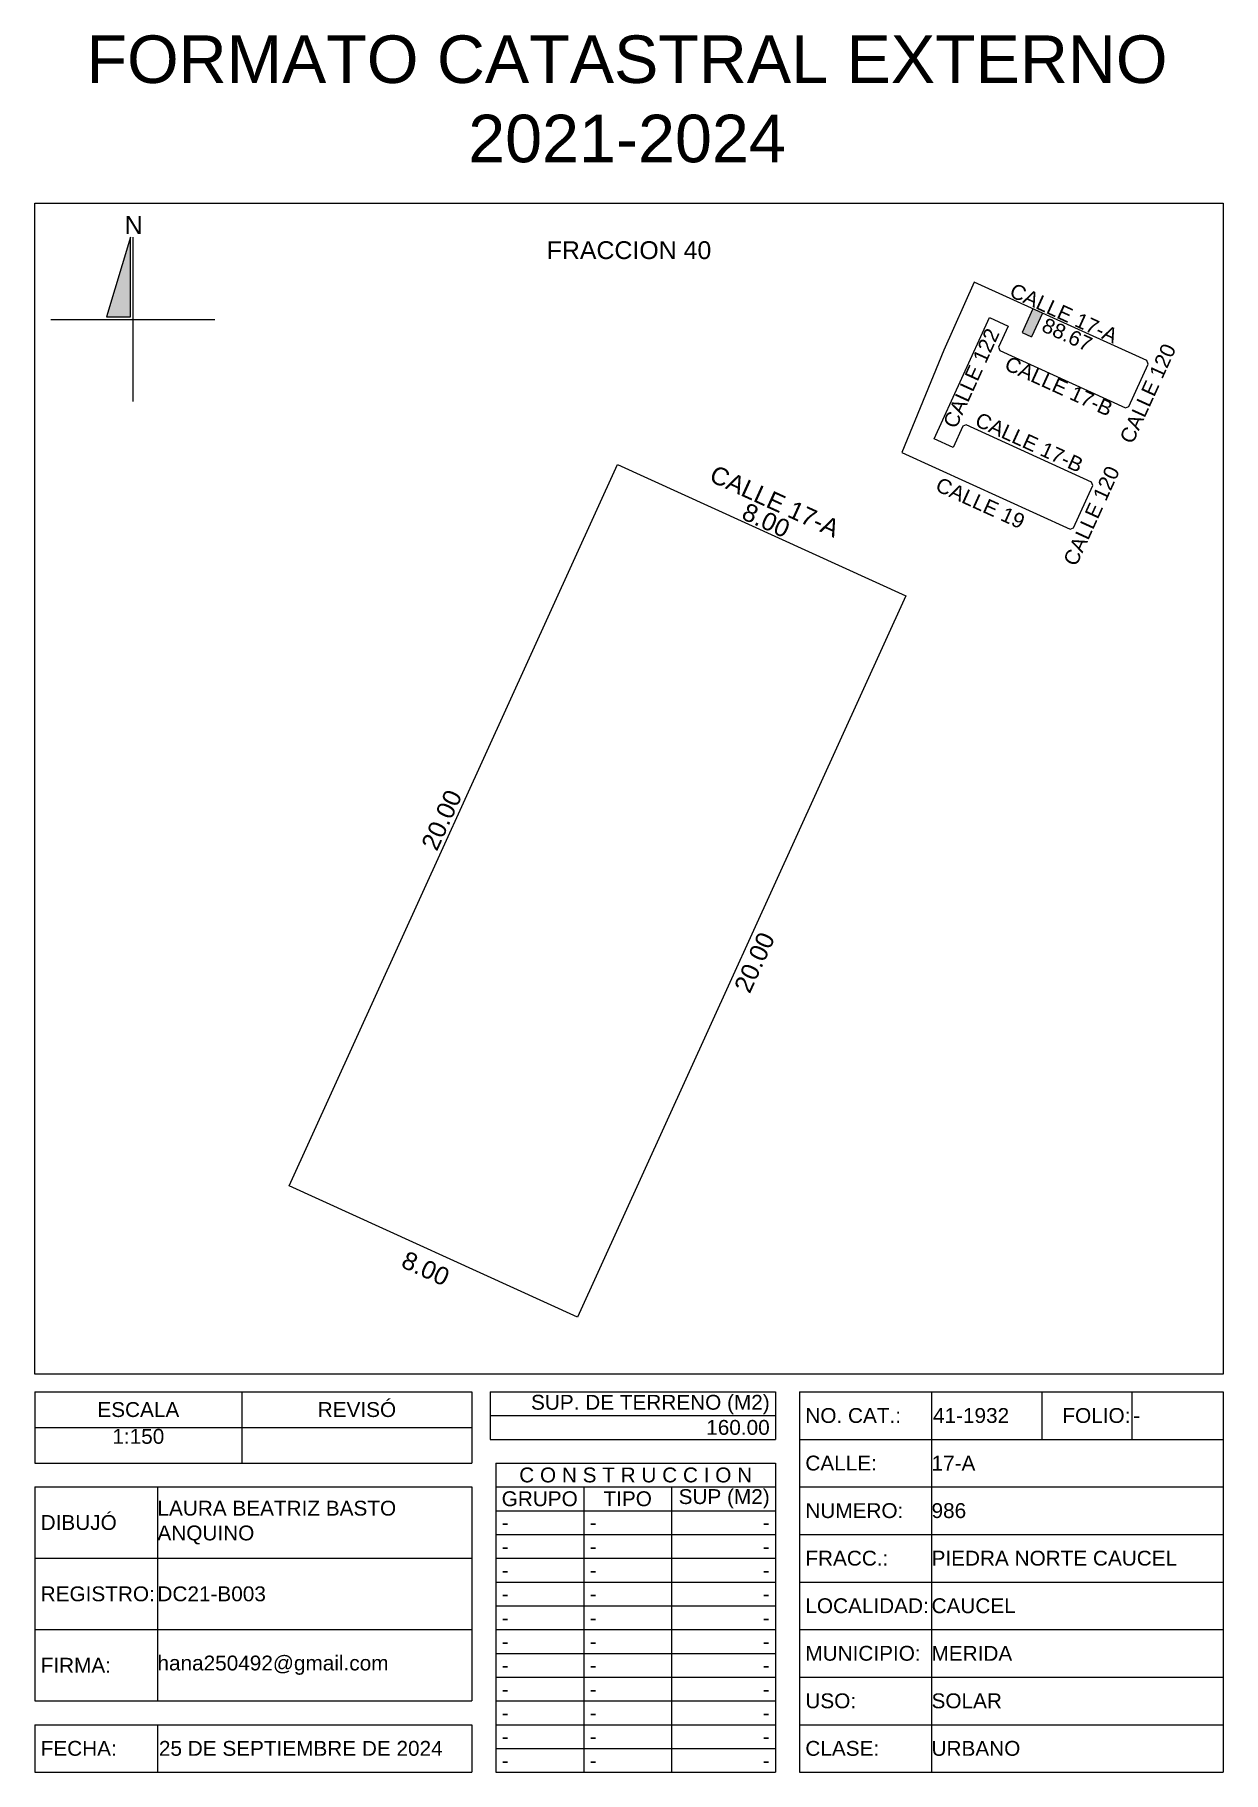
# Model space of a CAD drawing. Header units: inches. Extents: x 163.5 to 193.5, y 30.1 to 74.
import ezdxf

# ---------------------------------------------------------------- set-up
doc = ezdxf.new("R2010")
doc.units = ezdxf.units.IN
doc.header["$MEASUREMENT"] = 0
doc.layers.add('_DIV LOTES', color=7, linetype='Continuous')
doc.styles.add('Formato', font='arial.ttf')
doc.styles.add('Localizacion', font='arial.ttf')
doc.styles.get("Standard").update_dxf_attribs({"font": 'arial.ttf'})
doc.styles.add('Terreno', font='arial.ttf')
doc.dimstyles.new('T-100', dxfattribs={"dimscale": 0, "dimtxt": 0.45, "dimasz": 0.18, "dimexe": 0.18, "dimexo": 0.0625, "dimgap": 0.0905, "dimtad": 0, "dimzin": 1, "dimdsep": 46, "dimtxsty": 'Terreno', "dimblk": 'NONE', "dimcen": 0, "dimse1": 1, "dimse2": 1, "dimsd1": 1, "dimsd2": 1, "dimclrt": 256, "dimadec": 0, "dimazin": 0, "dimtfac": 1, "dimtix": 1, "dimtofl": 0, "dimtmove": 2, "dimatfit": 3, "dimldrblk": 'NONE', "dimfxl": 1, "dimtolj": 1, "dimarcsym": 0})
doc.dimstyles.new('U-100', dxfattribs={"dimscale": 0, "dimtxt": 0.375, "dimasz": 0.18, "dimexe": 0.18, "dimexo": 0.0625, "dimgap": 0.0905, "dimtad": 0, "dimzin": 1, "dimdsep": 46, "dimtxsty": 'Terreno', "dimblk": 'NONE', "dimcen": 0, "dimse1": 1, "dimse2": 1, "dimsd1": 1, "dimsd2": 1, "dimclrt": 256, "dimadec": 0, "dimazin": 0, "dimtfac": 1, "dimtix": 1, "dimtofl": 0, "dimtmove": 2, "dimatfit": 3, "dimldrblk": 'NONE', "dimfxl": 1, "dimtolj": 1, "dimarcsym": 0})

# ---------------------------------------------------------------- blocks, each defined once
blk = doc.blocks.new('*T4')
at = {"color": 0, "linetype": 'ByBlock', "lineweight": -2, "transparency": 16777216}
for p, q in [((0, 0), (11.036, 0)), ((0, 0), (0, -1.8)), ((5.23, 0), (5.23, -1.8)), ((11.036, 0), (11.036, -1.8)), ((0, -1.8), (11.036, -1.8))]:
    blk.add_line(p, q, dxfattribs=at)
at = {"layer": 'Defpoints', "color": 8, "linetype": 'ByBlock', "lineweight": 0, "transparency": 16777216}
blk.add_line((0, -0.9), (11.036, -0.9), dxfattribs=at)
at = {"color": 0, "lineweight": 18, "transparency": 16777216, "char_height": 0.375}
for s, insert, width, attachment_point in [('{\\C256;ESCALA}', (2.615, -0.45), 5.15762, 5), ('REVISÓ', (8.133, -0.45), 5.73486, 5), ('1:150', (2.615, -0.936), 5.15762, 2)]:
    blk.add_mtext(s, dxfattribs=dict(at, insert=insert, width=width, attachment_point=attachment_point))
blk = doc.blocks.new('*T5')
at = {"color": 0, "lineweight": -2, "transparency": 16777216}
for p, q in [((0, 0), (7.21, 0)), ((0, 0), (0, -0.6)), ((7.21, 0), (7.21, -0.6)), ((0, -0.6), (7.21, -0.6))]:
    blk.add_line(p, q, dxfattribs=at)
at = {"color": 0, "lineweight": 18, "transparency": 16777216, "insert": (7.06, -0.3), "char_height": 0.375, "width": 6.90975, "attachment_point": 6}
blk.add_mtext('160.00', dxfattribs=at)
blk = doc.blocks.new('*T6')
at = {"color": 0, "lineweight": -2, "transparency": 16777216}
for p, q in [((0, 0), (7.21, 0)), ((0, 0), (0, -0.6)), ((7.21, 0), (7.21, -0.6)), ((0, -0.6), (7.21, -0.6))]:
    blk.add_line(p, q, dxfattribs=at)
at = {"color": 0, "lineweight": 18, "transparency": 16777216, "insert": (7.06, -0.564), "char_height": 0.375, "width": 6.90975, "attachment_point": 9}
blk.add_mtext('{\\C256;  SUP. DE TERRENO (M2)   }', dxfattribs=at)
blk = doc.blocks.new('*T7')
at = {"color": 0, "lineweight": -2, "transparency": 16777216}
for p, q in [((0, 0), (3.336, 0)), ((0, 0), (0, -9.6)), ((0, -1.2), (3.336, -1.2)), ((0, -2.4), (3.336, -2.4)), ((0, -3.6), (3.336, -3.6)), ((0, -4.8), (3.336, -4.8)), ((0, -6), (3.336, -6)), ((0, -7.2), (3.336, -7.2)), ((0, -8.4), (3.336, -8.4)), ((0, -9.6), (3.336, -9.6))]:
    blk.add_line(p, q, dxfattribs=at)
at = {"layer": 'Defpoints', "color": 8, "linetype": 'ByBlock', "lineweight": 0, "transparency": 16777216}
blk.add_line((3.336, 0), (3.336, -9.6), dxfattribs=at)
at = {"color": 0, "lineweight": 18, "transparency": 16777216, "char_height": 0.375, "width": 3.03551, "attachment_point": 4, "style": 'Formato'}
for s, insert in [('NO. CAT.:', (0.15, -0.6)), ('CALLE:', (0.15, -1.8)), ('NUMERO:', (0.15, -3)), ('FRACC.:', (0.15, -4.2)), ('LOCALIDAD:', (0.15, -5.4)), ('MUNICIPIO:', (0.15, -6.6)), ('CLASE:', (0.15, -9))]:
    blk.add_mtext(s, dxfattribs=dict(at, insert=insert))
at = {"color": 0, "lineweight": 18, "transparency": 16777216, "insert": (0.15, -7.8), "char_height": 0.375, "width": 3.03551, "attachment_point": 4}
blk.add_mtext('USO:', dxfattribs=at)
blk = doc.blocks.new('*T8')
at = {"color": 0, "lineweight": -2, "transparency": 16777216}
for p, q in [((0, 0), (7.363, 0)), ((7.363, 0), (7.363, -8.4)), ((0, -1.2), (7.363, -1.2)), ((0, -2.4), (7.363, -2.4)), ((0, -3.6), (7.363, -3.6)), ((0, -4.8), (7.363, -4.8)), ((0, -6), (7.363, -6)), ((0, -7.2), (7.363, -7.2)), ((0, -8.4), (7.363, -8.4))]:
    blk.add_line(p, q, dxfattribs=at)
at = {"layer": 'Defpoints', "color": 8, "linetype": 'ByBlock', "lineweight": 0, "transparency": 16777216}
blk.add_line((0, 0), (0, -8.4), dxfattribs=at)
at = {"color": 0, "lineweight": 18, "transparency": 16777216, "char_height": 0.375, "width": 7.363, "attachment_point": 4}
for s, insert in [('17-A', (0, -0.6)), ('986', (0, -1.8)), ('PIEDRA NORTE CAUCEL', (0, -3)), ('CAUCEL', (0, -4.2)), ('MERIDA', (0, -5.4)), ('SOLAR', (0, -6.6)), ('URBANO', (0, -7.8))]:
    blk.add_mtext(s, dxfattribs=dict(at, insert=insert))
blk = doc.blocks.new('*T9')
at = {"color": 0, "lineweight": -2, "transparency": 16777216}
for p, q in [((0, 0), (2.782, 0)), ((2.782, 0), (2.782, -1.2)), ((0, -1.2), (2.782, -1.2))]:
    blk.add_line(p, q, dxfattribs=at)
at = {"layer": 'Defpoints', "color": 8, "linetype": 'ByBlock', "lineweight": 0, "transparency": 16777216}
blk.add_line((0, 0), (0, -1.2), dxfattribs=at)
at = {"color": 0, "lineweight": 18, "transparency": 16777216, "insert": (0.036, -0.6), "char_height": 0.375, "width": 2.7103, "attachment_point": 4}
blk.add_mtext('41-1932', dxfattribs=at)
blk = doc.blocks.new('*T10')
at = {"color": 0, "lineweight": -2, "transparency": 16777216}
for p, q in [((0, 0), (2.273, 0)), ((0, 0), (0, -1.2)), ((0, -1.2), (2.273, -1.2))]:
    blk.add_line(p, q, dxfattribs=at)
at = {"layer": 'Defpoints', "color": 8, "linetype": 'ByBlock', "lineweight": 0, "transparency": 16777216}
blk.add_line((2.273, 0), (2.273, -1.2), dxfattribs=at)
at = {"color": 0, "lineweight": 18, "transparency": 16777216, "insert": (2.237, -0.6), "char_height": 0.375, "width": 2.2007, "attachment_point": 6}
blk.add_mtext(' FOLIO:', dxfattribs=at)
blk = doc.blocks.new('*T11')
at = {"color": 0, "lineweight": -2, "transparency": 16777216}
for p, q in [((0, 0), (2.308, 0)), ((2.308, 0), (2.308, -1.2)), ((0, -1.2), (2.308, -1.2))]:
    blk.add_line(p, q, dxfattribs=at)
at = {"layer": 'Defpoints', "color": 8, "linetype": 'ByBlock', "lineweight": 0, "transparency": 16777216}
blk.add_line((0, 0), (0, -1.2), dxfattribs=at)
at = {"color": 0, "lineweight": 18, "transparency": 16777216, "insert": (0.036, -0.6), "char_height": 0.375, "width": 2.236, "attachment_point": 4}
blk.add_mtext('-', dxfattribs=at)
blk = doc.blocks.new('*T12')
at = {"color": 0, "lineweight": -2, "transparency": 16777216}
for p, q in [((0, 0), (3.098, 0)), ((0, 0), (0, -1.2)), ((0, -1.2), (3.098, -1.2))]:
    blk.add_line(p, q, dxfattribs=at)
at = {"layer": 'Defpoints', "color": 8, "linetype": 'ByBlock', "lineweight": 0, "transparency": 16777216}
blk.add_line((3.098, 0), (3.098, -1.2), dxfattribs=at)
at = {"color": 0, "lineweight": 18, "transparency": 16777216, "insert": (0.15, -0.6), "char_height": 0.375, "width": 2.79829, "attachment_point": 4}
blk.add_mtext('{\\C256;FECHA:}', dxfattribs=at)
blk = doc.blocks.new('*T13')
at = {"color": 0, "lineweight": -2, "transparency": 16777216}
for p, q in [((0, 0), (7.938, 0)), ((7.938, 0), (7.938, -1.2)), ((0, -1.2), (7.938, -1.2))]:
    blk.add_line(p, q, dxfattribs=at)
at = {"layer": 'Defpoints', "color": 8, "linetype": 'ByBlock', "lineweight": 0, "transparency": 16777216}
blk.add_line((0, 0), (0, -1.2), dxfattribs=at)
at = {"color": 0, "lineweight": 18, "transparency": 16777216, "insert": (0.036, -0.6), "char_height": 0.375, "width": 7.86619, "attachment_point": 4}
blk.add_mtext('{\\C256;25 DE SEPTIEMBRE DE 2024}', dxfattribs=at)
blk = doc.blocks.new('*T14')
at = {"color": 0, "lineweight": -2, "transparency": 16777216}
for p, q in [((0, 0), (7.065, 0)), ((0, 0), (0, -7.8)), ((7.065, 0), (7.065, -7.8)), ((0, -0.6), (7.065, -0.6)), ((2.22, -0.6), (2.22, -7.8)), ((4.44, -0.6), (4.44, -7.8)), ((0, -1.2), (7.065, -1.2)), ((0, -1.8), (7.065, -1.8)), ((0, -2.4), (7.065, -2.4)), ((0, -3), (7.065, -3)), ((0, -3.6), (7.065, -3.6)), ((0, -4.2), (7.065, -4.2)), ((0, -4.8), (7.065, -4.8)), ((0, -5.4), (7.065, -5.4)), ((0, -6), (7.065, -6)), ((0, -6.6), (7.065, -6.6)), ((0, -7.2), (7.065, -7.2)), ((0, -7.8), (7.065, -7.8))]:
    blk.add_line(p, q, dxfattribs=at)
at = {"color": 0, "lineweight": 18, "transparency": 16777216, "char_height": 0.375}
for s, insert, width, attachment_point in [('{\\C256;C O N S T R U C C I O N}', (3.532, -0.3), 7.065, 5), ('GRUPO', (1.11, -0.9), 2.22, 5), ('TIPO', (3.33, -0.9), 2.22, 5), ('SUP (M2)', (6.915, -0.9), 2.325, 6), ('-', (0.15, -1.5), 1.92, 4), ('-', (2.37, -1.5), 1.92, 4), ('-', (0.15, -2.1), 1.92, 4), ('-', (2.37, -2.1), 1.92, 4), ('-', (0.15, -2.7), 1.92, 4), ('-', (2.37, -2.7), 1.92, 4), ('-', (0.15, -3.3), 1.92, 4), ('-', (2.37, -3.3), 1.92, 4), ('-', (0.15, -3.9), 1.92, 4), ('-', (2.37, -3.9), 1.92, 4), ('-', (0.15, -4.5), 1.92, 4), ('-', (2.37, -4.5), 1.92, 4), ('-', (0.15, -5.1), 1.92, 4), ('-', (2.37, -5.1), 1.92, 4), ('-', (0.15, -5.7), 1.92, 4), ('-', (2.37, -5.7), 1.92, 4), ('-', (0.15, -6.3), 1.92, 4), ('-', (2.37, -6.3), 1.92, 4), ('-', (0.15, -6.9), 1.92, 4), ('-', (2.37, -6.9), 1.92, 4), ('-', (0.15, -7.5), 1.92, 4), ('-', (2.37, -7.5), 1.92, 4), ('-', (6.915, -7.5), 2.325, 6)]:
    blk.add_mtext(s, dxfattribs=dict(at, insert=insert, width=width, attachment_point=attachment_point))
at = {"color": 0, "lineweight": 18, "transparency": 16777216, "char_height": 0.375, "width": 2.325, "attachment_point": 6, "style": 'Formato'}
for insert in [(6.915, -1.5), (6.915, -2.1), (6.915, -2.7), (6.915, -3.3), (6.915, -3.9), (6.915, -4.5), (6.915, -5.1), (6.915, -5.7), (6.915, -6.3), (6.915, -6.9)]:
    blk.add_mtext('-', dxfattribs=dict(at, insert=insert))
blk = doc.blocks.new('*T15')
at = {"color": 0, "lineweight": -2, "transparency": 16777216}
for p, q in [((0, 0), (11.036, 0)), ((0, 0), (0, -5.4)), ((11.036, 0), (11.036, -5.4)), ((0, -5.4), (11.036, -5.4))]:
    blk.add_line(p, q, dxfattribs=at)
at = {"layer": 'Defpoints', "color": 8, "linetype": 'ByBlock', "lineweight": 0, "transparency": 16777216}
for p, q in [((3.098, 0), (3.098, -5.4)), ((0, -1.8), (11.036, -1.8)), ((0, -3.6), (11.036, -3.6))]:
    blk.add_line(p, q, dxfattribs=at)
at = {"color": 0, "lineweight": 18, "transparency": 16777216, "char_height": 0.375, "width": 7.93819, "attachment_point": 4, "style": 'Formato'}
for s, insert in [('LAURA BEATRIZ BASTO ANQUINO', (3.098, -0.9)), ('DC21-B003', (3.098, -2.7)), ('hana250492@gmail.com', (3.098, -4.5))]:
    blk.add_mtext(s, dxfattribs=dict(at, insert=insert))
at = {"color": 0, "lineweight": 18, "transparency": 16777216, "char_height": 0.375, "width": 2.79829, "attachment_point": 4}
for s, insert in [('DIBUJÓ', (0.15, -0.9)), ('REGISTRO:', (0.15, -2.7)), ('FIRMA:', (0.15, -4.5))]:
    blk.add_mtext(s, dxfattribs=dict(at, insert=insert))
blk = doc.blocks.new('Norte')
blk.add_hatch(color=256).paths.add_polyline_path([(2254.291, 2179.168), (2254.691, 2179.168), (2254.691, 2180.508)])
for p, q in [((2254.731, 2180.508), (2254.731, 2177.748)), ((2253.351, 2179.128), (2256.111, 2179.128))]:
    blk.add_line(p, q)
blk.add_lwpolyline([(2254.691, 2180.508), (2254.291, 2179.168), (2254.691, 2179.168)], close=True)
at = {"insert": (2254.595, 2180.866), "char_height": 0.3, "width": 0.27128, "attachment_point": 1, "style": 'Localizacion'}
blk.add_mtext('N', dxfattribs=at)
blk = doc.blocks.new('*D20')
at = {"layer": 'Defpoints', "color": 0, "transparency": 16777216}
for p in [(187.41, 68.145), (187.228, 67.746), (191.589, 65.762)]:
    blk.add_point(p, dxfattribs=at)
at = {"transparency": 16777216, "insert": (189.495, 66.959), "char_height": 0.375, "attachment_point": 5, "rotation": 335.528, "style": 'Terreno'}
blk.add_mtext('\\A1;CALLE 17-A', dxfattribs=at)
blk = doc.blocks.new('_None')
blk = doc.blocks.new('*D21')
at = {"layer": 'Defpoints', "color": 0, "transparency": 16777216}
for p in [(185.403, 63.444), (189.654, 61.51), (189.512, 61.2)]:
    blk.add_point(p, dxfattribs=at)
at = {"transparency": 16777216, "insert": (187.387, 62.167), "char_height": 0.375, "attachment_point": 5, "rotation": 335.528, "style": 'Terreno'}
blk.add_mtext('\\A1;CALLE 19', dxfattribs=at)
blk = doc.blocks.new('*D22')
at = {"layer": 'Defpoints', "color": 0, "transparency": 16777216}
for p in [(187.025, 64.142), (187.096, 64.296), (190.195, 62.699)]:
    blk.add_point(p, dxfattribs=at)
at = {"transparency": 16777216, "insert": (188.622, 63.698), "char_height": 0.375, "attachment_point": 5, "rotation": 335.528, "style": 'Terreno'}
blk.add_mtext('\\A1;CALLE 17-B', dxfattribs=at)
blk = doc.blocks.new('*D23')
at = {"layer": 'Defpoints', "color": 0, "transparency": 16777216}
for p in [(187.878, 66.015), (191.047, 64.572), (190.987, 64.439)]:
    blk.add_point(p, dxfattribs=at)
at = {"transparency": 16777216, "insert": (189.368, 65.116), "char_height": 0.375, "attachment_point": 5, "rotation": 335.528, "style": 'Terreno'}
blk.add_mtext('\\A1;CALLE 17-B', dxfattribs=at)
blk = doc.blocks.new('*D24')
at = {"layer": 'Defpoints', "color": 0, "transparency": 16777216}
for p in [(187.763, 67.503), (191.49, 65.545), (191.589, 65.762)]:
    blk.add_point(p, dxfattribs=at)
at = {"transparency": 16777216, "insert": (189.577, 66.416), "char_height": 0.375, "attachment_point": 5, "rotation": 335.528, "style": 'Terreno'}
blk.add_mtext('\\A1;88.67', dxfattribs=at)
blk = doc.blocks.new('*D25')
at = {"layer": 'Defpoints', "color": 0, "transparency": 16777216}
for p in [(177.935, 63.271), (178.225, 63.139), (169.94, 44.936)]:
    blk.add_point(p, dxfattribs=at)
at = {"transparency": 16777216, "insert": (173.792, 54.169), "char_height": 0.45, "attachment_point": 5, "rotation": 65.528, "style": 'Terreno'}
blk.add_mtext('\\A1;20.00', dxfattribs=at)
blk = doc.blocks.new('*D26')
at = {"layer": 'Defpoints', "color": 0, "transparency": 16777216}
for p in [(185.506, 59.825), (177.221, 41.622), (177.546, 41.474)]:
    blk.add_point(p, dxfattribs=at)
at = {"transparency": 16777216, "insert": (181.688, 50.575), "char_height": 0.45, "attachment_point": 5, "rotation": 65.528, "style": 'Terreno'}
blk.add_mtext('\\A1;20.00', dxfattribs=at)
blk = doc.blocks.new('*D27')
at = {"layer": 'Defpoints', "color": 0, "transparency": 16777216}
for p in [(169.94, 44.936), (169.744, 44.507), (177.221, 41.622)]:
    blk.add_point(p, dxfattribs=at)
at = {"transparency": 16777216, "insert": (173.385, 42.85), "char_height": 0.45, "attachment_point": 5, "rotation": 335.528, "style": 'Terreno'}
blk.add_mtext('\\A1;8.00', dxfattribs=at)
blk = doc.blocks.new('*D28')
at = {"layer": 'Defpoints', "color": 0, "transparency": 16777216}
for p in [(178.225, 63.139), (185.619, 60.074), (185.506, 59.825)]:
    blk.add_point(p, dxfattribs=at)
at = {"transparency": 16777216, "insert": (181.978, 61.731), "char_height": 0.45, "attachment_point": 5, "rotation": 335.528, "style": 'Terreno'}
blk.add_mtext('\\A1;8.00', dxfattribs=at)
blk = doc.blocks.new('*D29')
at = {"layer": 'Defpoints', "color": 0, "transparency": 16777216}
for p in [(178.225, 63.139), (185.838, 60.554), (185.506, 59.825)]:
    blk.add_point(p, dxfattribs=at)
at = {"transparency": 16777216, "insert": (182.197, 62.211), "char_height": 0.45, "attachment_point": 5, "rotation": 335.528, "style": 'Terreno'}
blk.add_mtext('\\A1;CALLE 17-A', dxfattribs=at)
blk = doc.blocks.new('*D30')
at = {"layer": 'Defpoints', "color": 0, "transparency": 16777216}
for p in [(187.207, 65.956), (187.386, 65.874), (186.221, 63.79)]:
    blk.add_point(p, dxfattribs=at)
at = {"transparency": 16777216, "insert": (187.159, 65.319), "char_height": 0.375, "attachment_point": 5, "rotation": 65.528, "style": 'Terreno'}
blk.add_mtext('\\A1;CALLE 122', dxfattribs=at)
blk = doc.blocks.new('*D31')
at = {"layer": 'Defpoints', "color": 0, "transparency": 16777216}
for p in [(190.724, 63.033), (190.903, 62.951), (189.738, 60.867)]:
    blk.add_point(p, dxfattribs=at)
at = {"transparency": 16777216, "insert": (190.193, 61.844), "char_height": 0.375, "attachment_point": 5, "rotation": 65.528, "style": 'Terreno'}
blk.add_mtext('\\A1;CALLE 120', dxfattribs=at)
blk = doc.blocks.new('*D34')
at = {"layer": 'Defpoints', "color": 0, "transparency": 16777216}
for p in [(163.518, 69.739), (193.518, 69.739), (193.518, 68.547)]:
    blk.add_point(p, dxfattribs=at)
at = {"transparency": 16777216, "insert": (178.518, 68.547), "char_height": 0.45, "attachment_point": 5, "style": 'Terreno'}
blk.add_mtext('\\A1;FRACCION 40', dxfattribs=at)
blk = doc.blocks.new('*D37')
at = {"layer": 'Defpoints', "color": 0, "transparency": 16777216}
for p in [(191.93, 66.095), (192.109, 66.013), (190.944, 63.929)]:
    blk.add_point(p, dxfattribs=at)
at = {"transparency": 16777216, "insert": (191.616, 64.931), "char_height": 0.375, "attachment_point": 5, "rotation": 65.528, "style": 'Terreno'}
blk.add_mtext('\\A1;CALLE 120', dxfattribs=at)

msp = doc.modelspace()

# ---------------------------------------------------------------- hatches: boundary and pattern name
h = msp.add_hatch(color=256)
h.dxf.hatch_style = 1
h.paths.add_polyline_path([(188.444, 66.475), (188.682, 66.367), (188.952, 66.962), (188.714, 67.07)])

# ---------------------------------------------------------------- linework, layer by layer
at = {"lineweight": 18}
msp.add_lwpolyline([(163.518, 69.739), (193.518, 69.739), (193.518, 40.189), (163.518, 40.189)], close=True, dxfattribs=at)
msp.add_lwpolyline([(188.444, 66.475), (188.682, 66.367)])
at = {"layer": '_DIV LOTES'}
for p, q in [((188.714, 67.07), (188.444, 66.475)), ((188.952, 66.962), (188.682, 66.367))]:
    msp.add_line(p, q, dxfattribs=at)
for points in [[(189.654, 61.51), (189.738, 61.542), (190.226, 62.615), (190.195, 62.699), (187.025, 64.142), (186.941, 64.11), (186.697, 63.574), (186.221, 63.79), (187.615, 66.853), (188.091, 66.636), (187.846, 66.099), (187.878, 66.015), (191.047, 64.572), (191.132, 64.604), (191.62, 65.677), (191.589, 65.762), (187.228, 67.746), (186.466, 66.029), (185.403, 63.444), (189.654, 61.51)], [(178.225, 63.139), (185.506, 59.825), (177.221, 41.622), (169.94, 44.936), (178.225, 63.139)]]:
    msp.add_lwpolyline(points, dxfattribs=at)

# ---------------------------------------------------------------- block references
at = {"lineweight": 25, "xscale": 1.5, "yscale": 1.5, "zscale": 1.5}
msp.add_blockref('Norte', (-3216.104, -3201.888), dxfattribs=at)
for name, p in [('*T4', (163.518, 39.739)), ('*T6', (175.01, 39.739)), ('*T7', (182.82, 39.739)), ('*T9', (186.155, 39.739)), ('*T10', (188.938, 39.739)), ('*T11', (191.21, 39.739)), ('*T5', (175.01, 39.139)), ('*T8', (186.155, 38.539)), ('*T14', (175.155, 37.939)), ('*T15', (163.518, 37.339)), ('*T12', (163.518, 31.339)), ('*T13', (166.617, 31.339))]:
    msp.add_blockref(name, p)

# ---------------------------------------------------------------- texts
at = {"lineweight": 18, "insert": (178.468, 72.36), "char_height": 1.2, "width": 31.23058, "attachment_point": 5, "style": 'Formato'}
msp.add_mtext('\\A1;FORMATO CATASTRAL EXTERNO 2021-2024', dxfattribs=at)

# ---------------------------------------------------------------- dimensions: what is measured, and where the dimension line sits
dim = msp.add_linear_dim(base=(193.518, 68.547), p1=(163.518, 69.739), p2=(193.518, 69.739), text='FRACCION 40', dimstyle='T-100', override={"dimscale": 1})
dim.commit()
dim.dimension.update_dxf_attribs({"geometry": '*D34', "text_midpoint": (178.518, 68.547)})
for base, p1, p2, angle, text, picture, middle in [((187.41, 68.145), (191.589, 65.762), (187.228, 67.746), 155.528, 'CALLE 17-A', '*D20', (189.495, 66.959)), ((187.386, 65.874), (186.221, 63.79), (187.207, 65.956), 65.528, 'CALLE 122', '*D30', (187.159, 65.319)), ((190.987, 64.439), (187.878, 66.015), (191.047, 64.572), 335.528, 'CALLE 17-B', '*D23', (189.368, 65.116)), ((187.096, 64.296), (190.195, 62.699), (187.025, 64.142), 155.528, 'CALLE 17-B', '*D22', (188.622, 63.698)), ((190.903, 62.951), (189.738, 60.867), (190.724, 63.033), 65.528, 'CALLE 120', '*D31', (190.193, 61.844))]:
    dim = msp.add_linear_dim(base=base, p1=p1, p2=p2, angle=angle, text=text, dimstyle='U-100', override={"dimscale": 1})
    dim.commit()
    dim.dimension.update_dxf_attribs({"geometry": picture, "text_midpoint": middle, "dimtype": 161})
for p1, p2, distance, text, dimstyle, picture, middle in [((187.763, 67.503), (191.589, 65.762), -0.238, '88.67', 'U-100', '*D24', (189.577, 66.416)), ((190.944, 63.929), (191.93, 66.095), -0.197, 'CALLE 120', 'U-100', '*D37', (191.616, 64.931)), ((178.225, 63.139), (185.506, 59.825), 0.801, 'CALLE 17-A', 'T-100', '*D29', (182.197, 62.211)), ((185.403, 63.444), (189.654, 61.51), -0.341, 'CALLE 19', 'U-100', '*D21', (187.387, 62.167))]:
    dim = msp.add_aligned_dim(p1=p1, p2=p2, distance=distance, text=text, dimstyle=dimstyle, override={"dimscale": 1})
    dim.commit()
    dim.dimension.update_dxf_attribs({"geometry": picture, "text_midpoint": middle})
for p1, p2, distance, picture, middle in [((169.94, 44.936), (178.225, 63.139), 0.318, '*D25', (173.792, 54.169)), ((178.225, 63.139), (185.506, 59.825), 0.274, '*D28', (181.978, 61.731)), ((185.506, 59.825), (177.221, 41.622), 0.357, '*D26', (181.688, 50.575)), ((177.221, 41.622), (169.94, 44.936), 0.471, '*D27', (173.385, 42.85))]:
    dim = msp.add_aligned_dim(p1=p1, p2=p2, distance=distance, dimstyle='T-100', override={"dimscale": 1})
    dim.commit()
    dim.dimension.update_dxf_attribs({"geometry": picture, "text_midpoint": middle})

doc.saveas('drawing.dxf')
